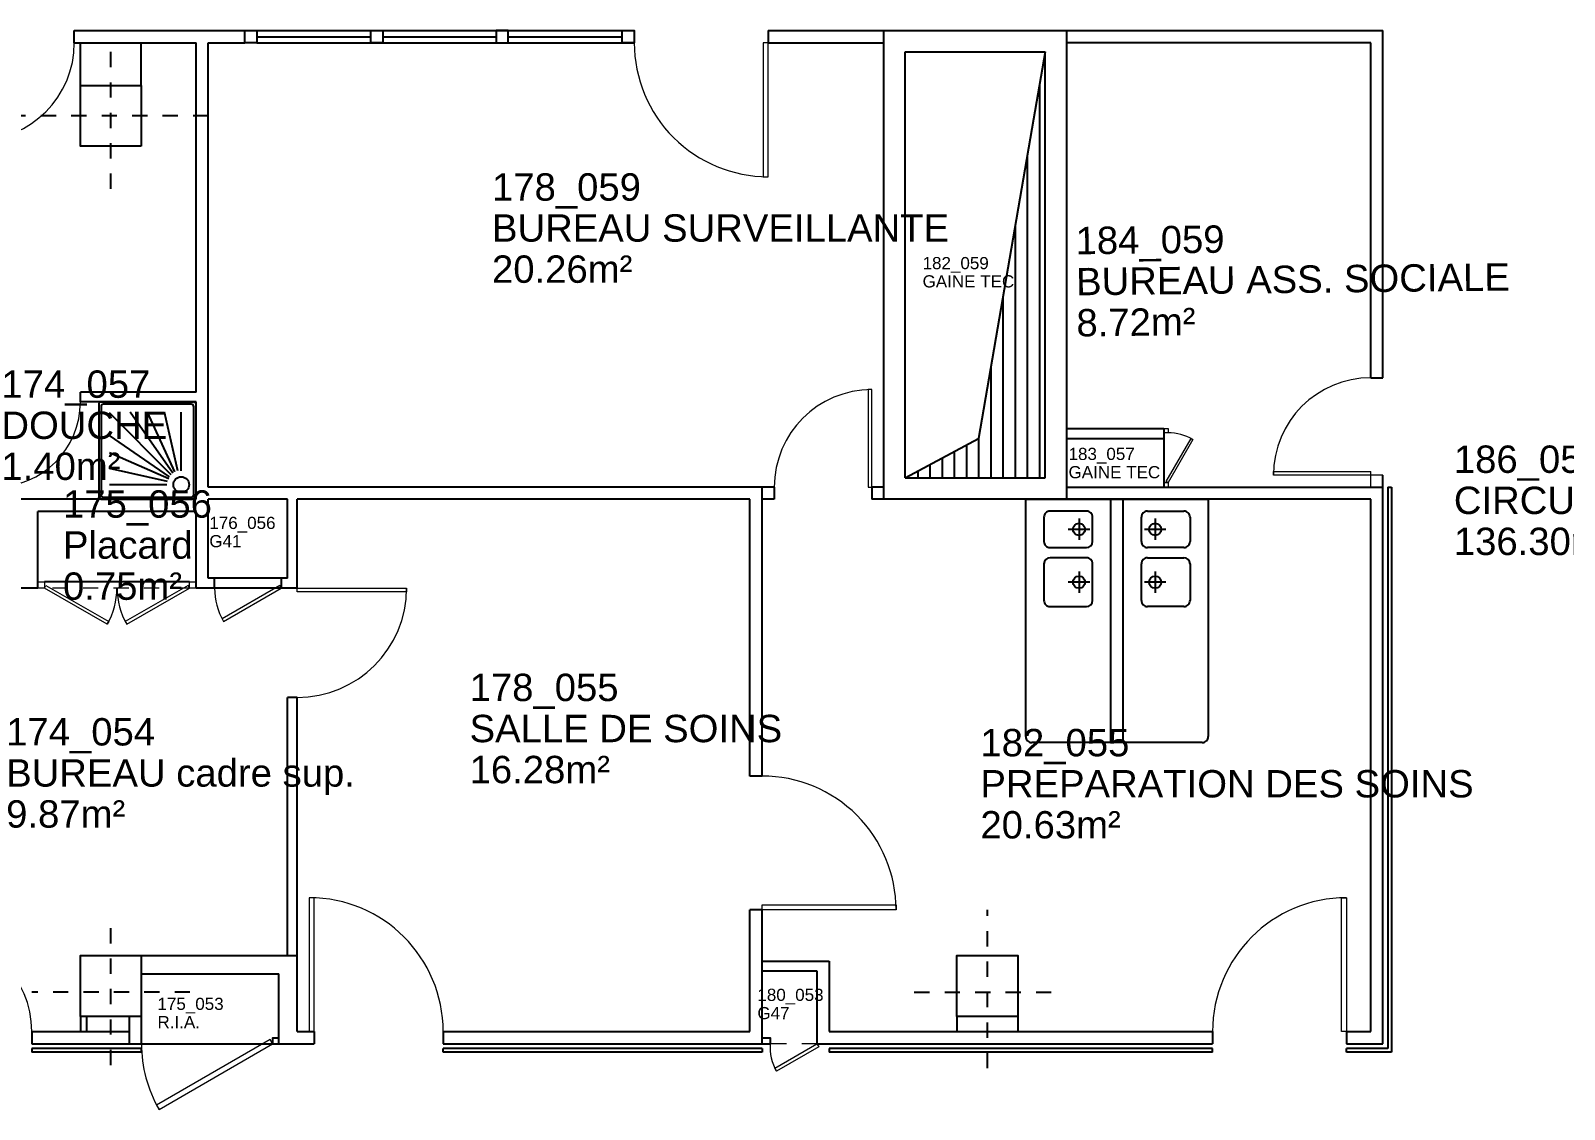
# Model space of a CAD drawing. Header units: metres. Extents: x -5 to 211, y -2 to 116.
# Drawn here: x 173.84 to 186.44, y 51.78 to 60.65 of the extents above; entities that cross this region are included whole.
import ezdxf

# ---------------------------------------------------------------- set-up
doc = ezdxf.new("R2010")
doc.units = ezdxf.units.M
doc.header["$MEASUREMENT"] = 0
doc.linetypes.add('CACHÉ', pattern=[0.25, 0.125, -0.125])
doc.linetypes.add('CONTINU', pattern=[0])
doc.layers.get('0').update_dxf_attribs({"linetype": 'CONTINUOUS'})
for name, color, linetype in [('001 axes', 1, 'CONTINUOUS'), ('006 sanitaire', 5, 'CONTINUOUS'), ('009 main courante', 171, 'CONTINUOUS'), ('A_CHASS', 4, 'CONTINUOUS'), ('A_Etiqu_Gaine', 8, 'CONTINUOUS'), ('A_Etiqu_Gaine_code', 8, 'CONTINUOUS'), ('A_Etiqu_Local', 8, 'CONTINUOUS'), ('A_MURS_CLOI', 7, 'CONTINUOUS'), ('A_MURS_STRU', 7, 'CONTINU')]:
    doc.layers.add(name, color=color, linetype=linetype)
doc.layers.add('A_PORT', color=8, linetype='CONTINUOUS', lineweight=0)
doc.styles.add('Attribut', font='arial.ttf')

# ---------------------------------------------------------------- blocks, each defined once
blk = doc.blocks.new('A_Etiqu_Local')
at = {"style": 'Attribut', "flags": 1}
for tag, p in [('CODE_HOPITAL', (-0.446, 1.964)), ('CODE_SITE', (-0.446, 1.739)), ('CODE_BATIMENT', (-0.446, 1.514)), ('CODE_SECTEUR', (-0.446, 1.289)), ('CODE_ETAGE', (-0.446, 1.064)), ('NOM_NORMALISE', (-0.446, -0.843)), ('SECTEUR_ACTIVITE', (-0.446, -1.068)), ('SOUS_SECTEUR_ACTIVITE', (-0.446, -1.293)), ('VOLUME', (-0.446, -1.518)), ('SERVICE', (-0.446, -1.743)), ('CODE_UG', (-0.446, -1.968)), ('CODE_UA', (-0.446, -2.193)), ('CODE_POLE', (-0.446, -2.418)), ('OCCUPANT_EXTERNE', (-0.446, -2.643)), ('DISPONIBILITE', (-0.446, -2.868)), ('ACCES_HANDICAPES', (-0.446, -3.093)), ('NATURE_SOL', (-0.446, -3.318)), ('RISQUE_LABORATOIRE', (-0.446, -3.543)), ('AMIANTE', (-0.446, -3.768))]:
    blk.add_attdef(tag, p, '', height=0.15, dxfattribs=at)
at = {"layer": 'A_Etiqu_Local', "style": 'Attribut'}
for tag, p in [('CODE_PIECE', (-0.444, 0.528)), ('NOM_USAGE', (-0.444, 0.191)), ('SURFACE', (-0.444, -0.147))]:
    blk.add_attdef(tag, p, '', height=0.225, dxfattribs=at)
blk = doc.blocks.new('A_Etiqu_Gaine')
at = {"style": 'Attribut', "flags": 1}
for tag, p in [('CODE_HOPITAL', (-0.432, 0.865)), ('CODE_SITE', (-0.432, 0.715)), ('CODE_BATIMENT', (-0.432, 0.565)), ('CODE_SECTEUR', (-0.432, 0.415)), ('CODE_ETAGE', (-0.432, 0.265)), ('NOM_NORMALISE', (-0.432, -0.335)), ('SECTEUR_ACTIVITE', (-0.432, -0.485)), ('SOUS_SECTEUR_ACTIVITE', (-0.432, -0.635)), ('SURFACE', (-0.432, -0.785)), ('CODE_UG', (-0.432, -0.935)), ('CODE_POLE', (-0.432, -1.085)), ('AMIANTE', (-0.432, -1.235))]:
    blk.add_attdef(tag, p, '', height=0.1, dxfattribs=at)
at = {"layer": 'A_Etiqu_Gaine', "style": 'Attribut'}
blk.add_attdef('NOM_USAGE', (-0.432, -0.185), '', height=0.1, dxfattribs=at)
at = {"layer": 'A_Etiqu_Gaine_code', "style": 'Attribut'}
blk.add_attdef('CODE_PIECE', (-0.432, -0.035), '', height=0.1, dxfattribs=at)

msp = doc.modelspace()

# ---------------------------------------------------------------- linework, layer by layer
at = {"layer": '001 axes', "color": 8, "linetype": 'CACHÉ'}
for p, q in [((174.5, 59.346), (174.5, 60.546)), ((175.3, 59.946), (173.7, 59.946)), ((181.7, 52.121), (181.7, 53.421)), ((174.5, 52.146), (174.5, 53.346)), ((175.15, 52.746), (173.85, 52.746)), ((181.1, 52.746), (182.3, 52.746))]:
    msp.add_line(p, q, dxfattribs=at)
at = {"layer": '006 sanitaire', "color": 8, "linetype": 'Continuous'}
for p, q in [((174.401, 57.578), (174.401, 56.816)), ((174.418, 57.596), (175.18, 57.596)), ((175.161, 57.576), (174.44, 57.576)), ((175.2, 56.816), (175.2, 57.576)), ((174.42, 57.556), (174.42, 56.833)), ((174.995, 56.996), (174.488, 57.505)), ((175.01, 57.011), (174.659, 57.51)), ((175.025, 57.02), (174.8, 57.51)), ((175.049, 57.028), (174.942, 57.51)), ((175.078, 57.03), (175.078, 57.51)), ((175.181, 56.833), (175.181, 57.556)), ((174.981, 56.981), (174.488, 57.318)), ((174.976, 56.964), (174.488, 57.176)), ((174.966, 56.942), (174.488, 57.047)), ((174.961, 56.915), (174.488, 56.915)), ((174.421, 56.796), (175.18, 56.796)), ((174.44, 56.813), (175.161, 56.813)), ((182.015, 54.846), (182.015, 56.796)), ((182.015, 56.796), (183.515, 56.796)), ((182.515, 56.698), (182.215, 56.698)), ((182.715, 54.796), (182.715, 56.796)), ((182.815, 54.796), (182.815, 56.796)), ((183.015, 56.698), (183.315, 56.698)), ((183.515, 56.796), (183.515, 54.846)), ((182.165, 56.648), (182.165, 56.448)), ((182.453, 56.636), (182.453, 56.461)), ((182.565, 56.448), (182.565, 56.648)), ((182.965, 56.448), (182.965, 56.648)), ((183.078, 56.636), (183.078, 56.461)), ((183.365, 56.648), (183.365, 56.448)), ((182.541, 56.548), (182.365, 56.548)), ((183.166, 56.548), (182.99, 56.548)), ((182.215, 56.398), (182.515, 56.398)), ((183.315, 56.398), (183.015, 56.398)), ((182.165, 56.264), (182.165, 55.964)), ((182.515, 56.314), (182.215, 56.314)), ((182.453, 56.202), (182.453, 56.026)), ((182.565, 55.964), (182.565, 56.264)), ((182.965, 55.964), (182.965, 56.264)), ((183.015, 56.314), (183.315, 56.314)), ((183.078, 56.202), (183.078, 56.026)), ((183.365, 56.264), (183.365, 55.964)), ((182.541, 56.114), (182.365, 56.114)), ((183.166, 56.114), (182.99, 56.114)), ((182.215, 55.914), (182.515, 55.914)), ((183.315, 55.914), (183.015, 55.914)), ((183.465, 54.796), (182.065, 54.796))]:
    msp.add_line(p, q, dxfattribs=at)
for centre, radius in [((175.078, 56.915), 0.0647), ((182.453, 56.548), 0.05), ((183.078, 56.548), 0.05), ((182.453, 56.114), 0.05), ((183.078, 56.114), 0.05)]:
    msp.add_circle(centre, radius, dxfattribs=at)
for centre, radius, start, end in [((174.419, 57.577), 0.0183, 84.6417, 178.9839), ((174.44, 57.556), 0.02, 90.0014, 180.0015), ((175.161, 57.556), 0.02, 359.9985, 89.9986), ((175.18, 57.576), 0.02, 359.9218, 89.9218), ((174.44, 56.833), 0.02, 180.0014, 270.0015), ((175.161, 56.833), 0.02, 269.9971, 359.9972), ((174.421, 56.816), 0.02, 180.0014, 270.0015), ((175.18, 56.816), 0.02, 269.9971, 359.9972), ((182.215, 56.648), 0.05, 89.9994, 179.9995), ((182.515, 56.648), 0.05, 359.9971, 89.9972), ((183.015, 56.648), 0.05, 89.9982, 179.9983), ((183.315, 56.648), 0.05, 0.0005, 90.0006), ((182.215, 56.448), 0.05, 180.0017, 270.0018), ((182.515, 56.448), 0.05, 270.0023, 0.0022), ((183.015, 56.448), 0.05, 180.0022, 270.0023), ((183.315, 56.448), 0.05, 270.0022, 0.0023), ((182.215, 56.264), 0.05, 90, 180), ((182.515, 56.264), 0.05, 359.9971, 89.9972), ((183.015, 56.264), 0.05, 89.9982, 179.9983), ((183.315, 56.264), 0.05, 360, 90), ((182.215, 55.964), 0.05, 180.0017, 270.0018), ((182.515, 55.964), 0.05, 270.0023, 0.0022), ((183.015, 55.964), 0.05, 180.0022, 270.0023), ((183.315, 55.964), 0.05, 270.0022, 0.0023), ((182.065, 54.846), 0.05, 180.0022, 270.0023), ((183.465, 54.846), 0.05, 270.0028, 0.0029)]:
    msp.add_arc(centre, radius, start, end, dxfattribs=at)
at = {"layer": '009 main courante', "color": 8, "linetype": 'CACHÉ'}
msp.add_line((182.35, 57.196), (182.35, 57.196), dxfattribs=at)
at = {"layer": '009 main courante', "color": 8, "linetype": 'Continuous'}
for p, q in [((184.99, 56.896), (184.99, 52.281)), ((184.99, 56.896), (185.02, 56.896)), ((185.02, 56.896), (185.02, 52.251)), ((173.85, 52.281), (173.85, 52.251)), ((174.75, 52.281), (173.85, 52.281)), ((174.75, 52.251), (173.85, 52.251)), ((174.75, 52.281), (174.75, 52.251)), ((177.23, 52.251), (177.23, 52.281)), ((179.85, 52.281), (177.23, 52.281)), ((179.85, 52.251), (177.23, 52.251)), ((179.85, 52.281), (179.85, 52.251)), ((180.4, 52.281), (180.4, 52.251)), ((183.55, 52.281), (180.4, 52.281)), ((183.55, 52.251), (180.4, 52.251)), ((183.55, 52.251), (183.55, 52.281)), ((184.65, 52.251), (184.65, 52.281)), ((184.99, 52.281), (184.65, 52.281)), ((185.02, 52.251), (184.65, 52.251))]:
    msp.add_line(p, q, dxfattribs=at)
at = {"layer": 'A_CHASS', "color": 8, "linetype": 'Continuous'}
for p, q in [((175.7, 60.646), (178.7, 60.646)), ((175.7, 60.596), (176.635, 60.596)), ((175.7, 60.546), (178.8, 60.546)), ((176.735, 60.596), (177.665, 60.596)), ((177.765, 60.596), (178.7, 60.596))]:
    msp.add_line(p, q, dxfattribs=at)
at = {"layer": 'A_MURS_CLOI', "color": 8, "linetype": 'Continuous'}
for p, q in [((179.9, 60.646), (179.9, 60.546)), ((179.9, 60.646), (184.95, 60.646)), ((182.35, 60.646), (182.35, 56.796)), ((184.95, 57.794), (184.95, 60.646)), ((175.3, 56.896), (175.3, 60.546)), ((179.9, 60.546), (180.85, 60.546)), ((184.85, 60.546), (182.35, 60.546)), ((184.85, 57.794), (184.85, 60.546)), ((181.025, 56.971), (181.025, 60.471)), ((181.025, 60.471), (182.175, 60.471)), ((182.175, 60.471), (182.08, 59.92)), ((182.175, 56.971), (182.175, 60.471)), ((182.128, 60.2), (182.128, 56.971)), ((182.08, 59.92), (181.628, 57.295)), ((182.028, 59.619), (182.028, 56.971)), ((181.928, 59.039), (181.928, 56.971)), ((181.828, 58.459), (181.828, 56.971)), ((181.728, 57.879), (181.728, 56.971)), ((184.85, 57.794), (184.95, 57.794)), ((175.2, 56.796), (175.2, 57.596)), ((182.35, 57.376), (183.15, 57.376)), ((183.15, 57.376), (183.15, 56.896)), ((181.025, 56.971), (181.628, 57.295)), ((181.528, 57.242), (181.528, 56.971)), ((181.628, 57.299), (181.628, 56.971)), ((182.35, 57.296), (183.15, 57.296)), ((181.228, 57.08), (181.228, 56.971)), ((181.328, 57.134), (181.328, 56.971)), ((181.428, 57.188), (181.428, 56.971)), ((181.025, 56.971), (182.175, 56.971)), ((181.128, 57.027), (181.128, 56.971)), ((184.95, 52.321), (184.95, 56.994)), ((179.95, 56.896), (175.3, 56.896)), ((179.85, 54.521), (179.85, 56.896)), ((179.95, 56.896), (179.95, 56.796)), ((180.75, 56.896), (180.75, 56.796)), ((180.85, 56.896), (180.75, 56.896)), ((182.35, 56.896), (184.95, 56.896)), ((175.2, 56.796), (173.45, 56.796)), ((175.2, 56.696), (173.9, 56.696)), ((173.9, 56.066), (173.9, 56.696)), ((175.2, 56.066), (175.2, 56.696)), ((175.3, 56.146), (175.3, 56.796)), ((175.95, 56.796), (175.3, 56.796)), ((175.95, 56.146), (175.95, 56.796)), ((179.75, 56.796), (176.03, 56.796)), ((176.03, 56.066), (176.03, 56.796)), ((179.75, 54.521), (179.75, 56.796)), ((179.95, 56.796), (179.85, 56.796)), ((184.85, 56.796), (180.75, 56.796)), ((184.85, 52.421), (184.85, 56.796)), ((173.9, 56.066), (172.95, 56.066)), ((175.147, 56.116), (173.954, 56.116)), ((176.03, 56.066), (175.2, 56.066)), ((175.95, 56.146), (175.3, 56.146)), ((175.35, 56.146), (175.35, 56.066)), ((175.9, 56.146), (175.9, 56.066)), ((175.95, 53.046), (175.95, 55.166)), ((176.03, 55.166), (175.95, 55.166)), ((176.03, 52.421), (176.03, 55.166)), ((179.85, 54.521), (179.75, 54.521)), ((179.75, 52.421), (179.75, 53.421)), ((179.85, 53.421), (179.75, 53.421)), ((179.85, 52.321), (179.85, 53.421)), ((174.75, 53.046), (176.03, 53.046)), ((179.85, 52.921), (180.3, 52.921)), ((179.855, 53.001), (180.4, 53.001)), ((180.3, 52.921), (180.3, 52.321)), ((180.4, 53.001), (180.4, 52.421)), ((174.75, 52.896), (175.88, 52.896)), ((175.88, 52.321), (175.88, 52.896)), ((174.25, 52.546), (174.25, 52.421)), ((174.3, 52.546), (174.3, 52.421)), ((174.65, 52.546), (174.65, 52.321)), ((174.75, 52.546), (174.75, 52.321)), ((181.45, 52.546), (181.45, 52.421)), ((181.95, 52.546), (181.95, 52.421)), ((173.85, 52.421), (174.65, 52.421)), ((173.85, 52.421), (173.85, 52.321)), ((176.03, 52.421), (176.171, 52.421)), ((176.171, 52.421), (176.171, 52.321)), ((177.23, 52.421), (179.75, 52.421)), ((177.23, 52.421), (177.23, 52.321)), ((180.4, 52.421), (183.55, 52.421)), ((183.55, 52.421), (183.55, 52.321)), ((184.65, 52.421), (184.85, 52.421)), ((184.65, 52.421), (184.65, 52.321)), ((173.85, 52.321), (176.171, 52.321)), ((177.23, 52.321), (179.916, 52.321)), ((180.3, 52.321), (183.55, 52.321)), ((184.65, 52.321), (184.95, 52.321))]:
    msp.add_line(p, q, dxfattribs=at)
for points in [[(180.85, 56.796), (180.85, 60.646)], [(175.83, 52.321), (175.83, 52.371), (175.88, 52.371)], [(179.85, 52.371), (179.916, 52.371), (179.916, 52.321)]]:
    msp.add_lwpolyline(points, dxfattribs=at)
at = {"layer": 'A_MURS_STRU', "color": 8, "linetype": 'Continuous'}
for p, q in [((174.2, 60.646), (175.6, 60.646)), ((174.2, 60.546), (174.2, 60.646)), ((175.6, 60.546), (175.6, 60.646)), ((174.2, 60.546), (175.2, 60.546)), ((174.25, 60.196), (174.25, 60.546)), ((174.75, 60.196), (174.75, 60.546)), ((175.2, 57.676), (175.2, 60.546)), ((175.3, 60.546), (175.6, 60.546)), ((175.2, 57.676), (174.25, 57.676)), ((174.25, 57.596), (174.25, 57.676)), ((175.2, 57.596), (174.25, 57.596))]:
    msp.add_line(p, q, dxfattribs=at)
for points in [[(175.7, 60.546), (175.6, 60.546), (175.6, 60.646), (175.7, 60.646)], [(176.735, 60.546), (176.635, 60.546), (176.635, 60.646), (176.735, 60.646)], [(177.665, 60.546), (177.765, 60.546), (177.765, 60.646), (177.665, 60.646)], [(178.8, 60.546), (178.7, 60.546), (178.7, 60.646), (178.8, 60.646)], [(174.75, 59.696), (174.25, 59.696), (174.25, 60.196), (174.75, 60.196)], [(174.75, 52.546), (174.25, 52.546), (174.25, 53.046), (174.75, 53.046)], [(181.45, 52.546), (181.45, 53.046), (181.95, 53.046), (181.95, 52.546)]]:
    msp.add_lwpolyline(points, close=True, dxfattribs=at)
at = {"layer": 'A_PORT', "color": 8, "linetype": 'Continuous'}
for p, q in [((179.859, 60.546), (179.859, 59.446)), ((179.9, 60.546), (179.859, 60.546)), ((179.9, 59.446), (179.9, 60.546)), ((179.859, 59.446), (179.9, 59.446)), ((180.75, 57.696), (180.72, 57.696)), ((180.72, 57.696), (180.72, 56.896)), ((180.75, 56.896), (180.75, 57.696)), ((183.15, 57.34), (183.15, 57.377)), ((183.15, 57.377), (183.184, 57.377)), ((183.184, 57.34), (183.15, 57.34)), ((183.184, 57.377), (183.184, 57.34)), ((183.169, 56.941), (183.373, 57.294)), ((183.388, 57.286), (183.184, 56.933)), ((183.373, 57.294), (183.388, 57.286)), ((184.05, 56.994), (184.05, 57.024)), ((184.05, 57.024), (184.85, 57.024)), ((184.95, 56.994), (184.05, 56.994)), ((184.85, 56.896), (184.85, 57.024)), ((180.72, 56.896), (180.75, 56.896)), ((183.15, 56.896), (183.15, 56.933)), ((183.15, 56.933), (183.184, 56.933)), ((183.184, 56.896), (183.15, 56.896)), ((183.184, 56.933), (183.169, 56.941)), ((183.184, 56.933), (183.184, 56.896)), ((173.9, 56.066), (173.9, 56.116)), ((173.9, 56.116), (173.954, 56.116)), ((173.954, 56.066), (173.9, 56.066)), ((173.954, 56.116), (173.954, 56.066)), ((173.954, 56.066), (173.967, 56.088)), ((174.47, 55.768), (173.954, 56.066)), ((173.967, 56.088), (174.483, 55.79)), ((175.134, 56.088), (174.617, 55.79)), ((174.63, 55.768), (175.147, 56.066)), ((175.147, 56.066), (175.134, 56.088)), ((175.147, 56.066), (175.147, 56.116)), ((175.147, 56.116), (175.2, 56.116)), ((175.2, 56.066), (175.147, 56.066)), ((175.2, 56.116), (175.2, 56.066)), ((175.888, 56.086), (175.414, 55.812)), ((175.425, 55.792), (175.9, 56.066)), ((175.9, 56.066), (175.888, 56.086)), ((176.03, 56.066), (176.93, 56.066)), ((176.03, 56.036), (176.03, 56.066)), ((176.93, 56.066), (176.93, 56.036)), ((176.93, 56.036), (176.03, 56.036)), ((175.414, 55.812), (175.425, 55.792)), ((174.483, 55.79), (174.47, 55.768)), ((174.617, 55.79), (174.63, 55.768)), ((176.171, 53.521), (176.13, 53.521)), ((176.13, 53.521), (176.13, 52.421)), ((176.171, 52.421), (176.171, 53.521)), ((179.85, 53.463), (180.95, 53.463)), ((179.85, 53.421), (179.85, 53.463)), ((180.95, 53.421), (179.85, 53.421)), ((180.95, 53.463), (180.95, 53.421)), ((184.609, 52.421), (184.609, 53.521)), ((184.609, 53.521), (184.65, 53.521)), ((184.65, 53.521), (184.65, 52.421)), ((176.13, 52.421), (176.171, 52.421)), ((184.65, 52.421), (184.609, 52.421)), ((175.809, 52.356), (174.876, 51.817)), ((174.896, 51.782), (175.829, 52.321)), ((175.829, 52.321), (175.809, 52.356)), ((179.954, 52.121), (180.3, 52.321)), ((180.315, 52.295), (179.969, 52.095)), ((180.3, 52.321), (180.315, 52.295)), ((179.969, 52.095), (179.954, 52.121)), ((174.876, 51.817), (174.896, 51.782))]:
    msp.add_line(p, q, dxfattribs=at)
at = {"layer": 'A_PORT', "color": 8, "linetype": 'CACHÉ'}
for p, q in [((175.147, 56.066), (173.954, 56.066)), ((180.3, 52.321), (179.916, 52.321))]:
    msp.add_line(p, q, dxfattribs=at)
at = {"layer": 'A_PORT', "color": 8, "linetype": 'Continuous'}
for centre, radius, start, end in [((173.4, 60.546), 0.8, 270, 0), ((179.9, 60.546), 1.1, 179.9999, 270), ((184.85, 56.994), 0.8, 90, 180), ((173.55, 57.596), 0.7, 270, 0), ((180.75, 56.896), 0.8, 90, 180), ((183.184, 56.933), 0.408, 60, 90), ((173.954, 56.066), 0.596, 330, 0), ((175.147, 56.066), 0.596, 180, 210), ((175.9, 56.066), 0.548, 180, 210), ((176.03, 56.066), 0.9, 270, 0), ((179.85, 53.421), 1.1, 0, 90.0001), ((176.13, 52.421), 1.1, 360, 90), ((184.65, 52.421), 1.1, 90, 180), ((173.05, 52.421), 0.8, 0, 90), ((175.829, 52.321), 1.078, 180, 210), ((180.315, 52.295), 0.4, 176.2757, 210)]:
    msp.add_arc(centre, radius, start, end, dxfattribs=at)

# ---------------------------------------------------------------- block references
at = {"layer": 'A_Etiqu_Gaine', "color": 8}
ref = msp.add_blockref('A_Etiqu_Gaine', (181.6, 58.721), dxfattribs=at)
ref.add_attrib('CODE_PIECE', '182_059', (181.168, 58.686), dxfattribs={"layer": 'A_Etiqu_Gaine_code', "height": 0.1, "style": 'Attribut'})
ref.add_attrib('NOM_USAGE', 'GAINE TEC', (181.168, 58.536), dxfattribs={"height": 0.1, "style": 'Attribut'})
ref = msp.add_blockref('A_Etiqu_Gaine', (182.8, 57.153), dxfattribs=at)
ref.add_attrib('CODE_PIECE', '183_057', (182.367, 57.118), dxfattribs={"layer": 'A_Etiqu_Gaine_code', "height": 0.1, "style": 'Attribut'})
ref.add_attrib('NOM_USAGE', 'GAINE TEC', (182.367, 56.968), dxfattribs={"height": 0.1, "style": 'Attribut'})
ref = msp.add_blockref('A_Etiqu_Gaine', (175.741, 56.586), dxfattribs=at)
ref.add_attrib('CODE_PIECE', '176_056', (175.309, 56.551), dxfattribs={"layer": 'A_Etiqu_Gaine_code', "height": 0.1, "style": 'Attribut'})
ref.add_attrib('NOM_USAGE', 'G41', (175.309, 56.401), dxfattribs={"height": 0.1, "style": 'Attribut'})
ref = msp.add_blockref('A_Etiqu_Gaine', (175.315, 52.633), dxfattribs=at)
ref.add_attrib('CODE_PIECE', '175_053', (174.883, 52.599), dxfattribs={"layer": 'A_Etiqu_Gaine_code', "height": 0.1, "style": 'Attribut'})
ref.add_attrib('NOM_USAGE', 'R.I.A.', (174.883, 52.449), dxfattribs={"height": 0.1, "style": 'Attribut'})
ref = msp.add_blockref('A_Etiqu_Gaine', (180.244, 52.708), dxfattribs=at)
ref.add_attrib('CODE_PIECE', '180_053', (179.811, 52.673), dxfattribs={"layer": 'A_Etiqu_Gaine_code', "height": 0.1, "style": 'Attribut'})
ref.add_attrib('NOM_USAGE', 'G47', (179.811, 52.523), dxfattribs={"height": 0.1, "style": 'Attribut'})
at = {"layer": 'A_Etiqu_Local', "color": 8}
ref = msp.add_blockref('A_Etiqu_Local', (178.075, 58.721), dxfattribs=at)
ref.add_attrib('CODE_PIECE', '178_059', (177.631, 59.249), dxfattribs={"height": 0.225, "style": 'Attribut'})
ref.add_attrib('NOM_USAGE', 'BUREAU SURVEILLANTE', (177.631, 58.912), dxfattribs={"height": 0.225, "style": 'Attribut'})
ref.add_attrib('SURFACE', '20.26m²', (177.631, 58.574), dxfattribs={"height": 0.225, "style": 'Attribut'})
ref = msp.add_blockref('A_Etiqu_Local', (182.875, 58.285), dxfattribs=dict(at, rotation=0.6337406585858207))
ref.add_attrib('CODE_PIECE', '184_059', (182.426, 58.808), dxfattribs={"height": 0.225, "rotation": 0.6337, "style": 'Attribut', "oblique": 360})
ref.add_attrib('NOM_USAGE', 'BUREAU ASS. SOCIALE', (182.43, 58.471), dxfattribs={"height": 0.225, "rotation": 0.6337, "style": 'Attribut', "oblique": 360})
ref.add_attrib('SURFACE', '8.72m²', (182.433, 58.133), dxfattribs={"height": 0.225, "rotation": 0.6337, "style": 'Attribut', "oblique": 360})
ref = msp.add_blockref('A_Etiqu_Local', (174.045, 57.101), dxfattribs=at)
ref.add_attrib('CODE_PIECE', '174_057', (173.601, 57.629), dxfattribs={"height": 0.225, "style": 'Attribut'})
ref.add_attrib('NOM_USAGE', 'DOUCHE', (173.601, 57.291), dxfattribs={"height": 0.225, "style": 'Attribut'})
ref.add_attrib('SURFACE', '1.40m²', (173.601, 56.954), dxfattribs={"height": 0.225, "style": 'Attribut'})
ref = msp.add_blockref('A_Etiqu_Local', (185.975, 56.483), dxfattribs=at)
ref.add_attrib('CODE_PIECE', '186_056', (185.532, 57.012), dxfattribs={"height": 0.225, "style": 'Attribut'})
ref.add_attrib('NOM_USAGE', 'CIRCULATION', (185.532, 56.674), dxfattribs={"height": 0.225, "style": 'Attribut'})
ref.add_attrib('SURFACE', '136.30m²', (185.532, 56.337), dxfattribs={"height": 0.225, "style": 'Attribut'})
ref = msp.add_blockref('A_Etiqu_Local', (174.55, 56.116), dxfattribs=at)
ref.add_attrib('CODE_PIECE', '175_056', (174.107, 56.644), dxfattribs={"height": 0.225, "style": 'Attribut'})
ref.add_attrib('NOM_USAGE', 'Placard', (174.107, 56.307), dxfattribs={"height": 0.225, "style": 'Attribut'})
ref.add_attrib('SURFACE', '0.75m²', (174.107, 55.969), dxfattribs={"height": 0.225, "style": 'Attribut'})
ref = msp.add_blockref('A_Etiqu_Local', (177.89, 54.608), dxfattribs=at)
ref.add_attrib('CODE_PIECE', '178_055', (177.447, 55.137), dxfattribs={"height": 0.225, "style": 'Attribut'})
ref.add_attrib('NOM_USAGE', 'SALLE DE SOINS', (177.447, 54.799), dxfattribs={"height": 0.225, "style": 'Attribut'})
ref.add_attrib('SURFACE', '16.28m²', (177.447, 54.462), dxfattribs={"height": 0.225, "style": 'Attribut'})
ref = msp.add_blockref('A_Etiqu_Local', (174.083, 54.243), dxfattribs=at)
ref.add_attrib('CODE_PIECE', '174_054', (173.64, 54.772), dxfattribs={"height": 0.225, "style": 'Attribut'})
ref.add_attrib('NOM_USAGE', 'BUREAU cadre sup.', (173.64, 54.434), dxfattribs={"height": 0.225, "style": 'Attribut'})
ref.add_attrib('SURFACE', '9.87m²', (173.64, 54.097), dxfattribs={"height": 0.225, "style": 'Attribut'})
ref = msp.add_blockref('A_Etiqu_Local', (182.087, 54.155), dxfattribs=at)
ref.add_attrib('CODE_PIECE', '182_055', (181.643, 54.683), dxfattribs={"height": 0.225, "style": 'Attribut'})
ref.add_attrib('NOM_USAGE', 'PREPARATION DES SOINS', (181.643, 54.345), dxfattribs={"height": 0.225, "style": 'Attribut'})
ref.add_attrib('SURFACE', '20.63m²', (181.643, 54.008), dxfattribs={"height": 0.225, "style": 'Attribut'})

doc.saveas('drawing.dxf')
